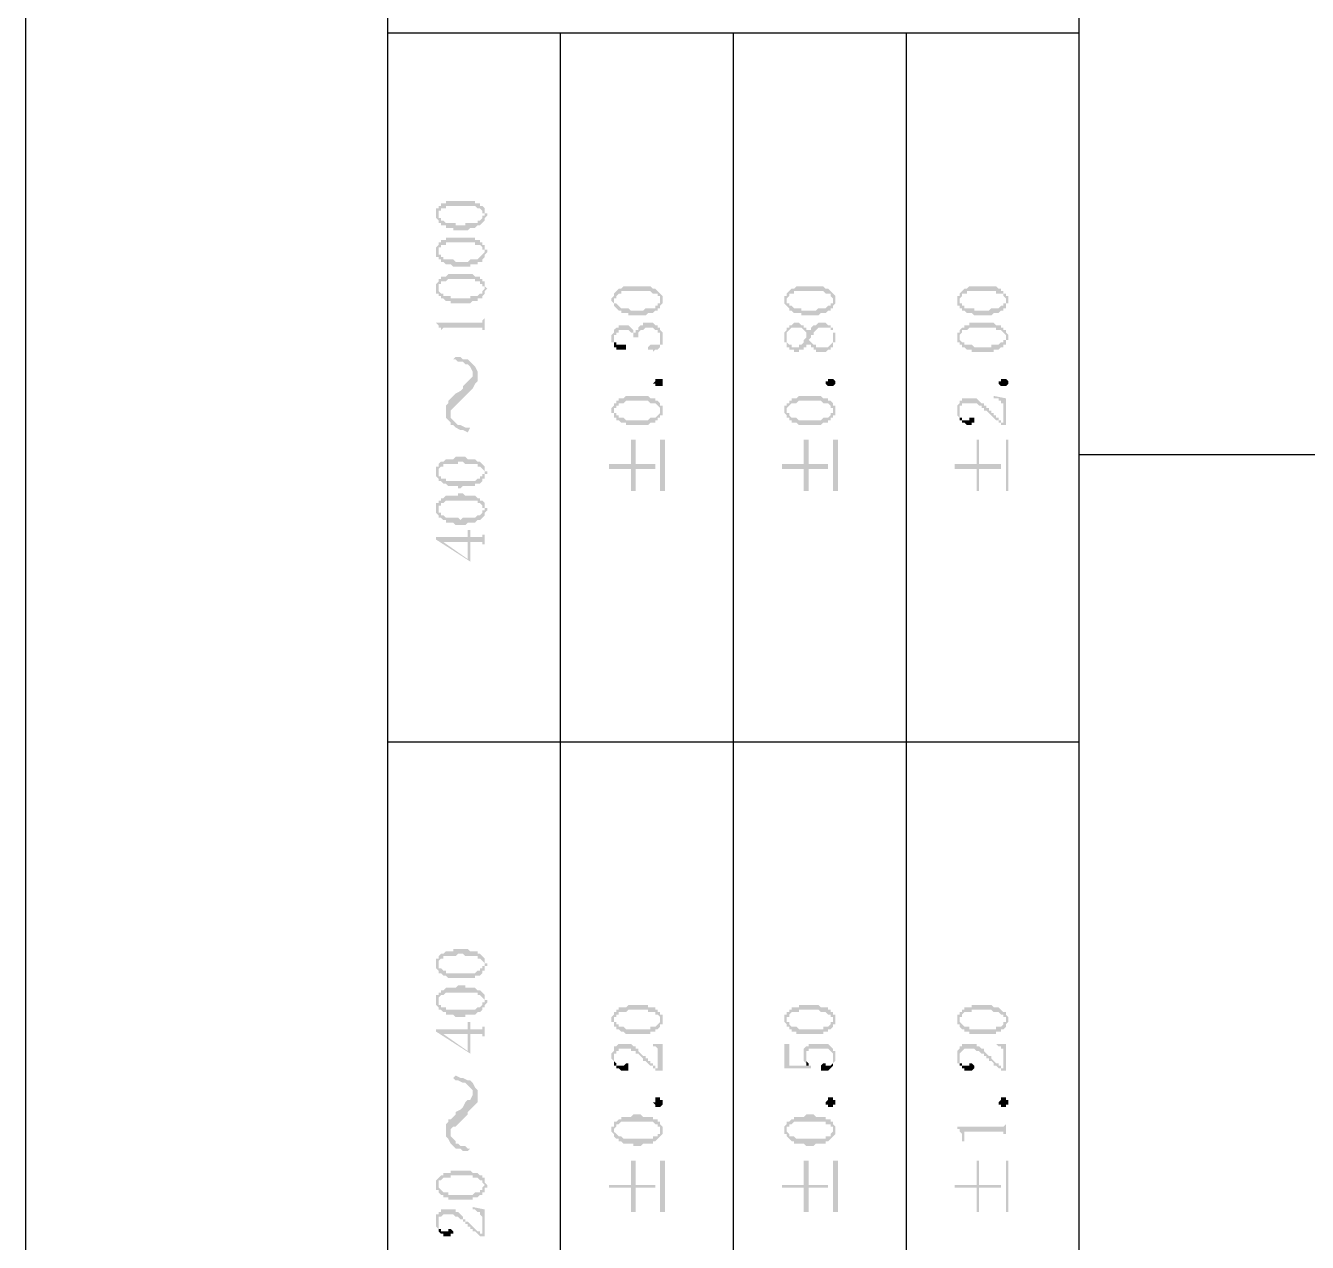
# Model space of a CAD drawing. Header units: inches. Extents: x 3613 to 8393, y -2205 to -794.
# Drawn here: x 4076.93 to 4100.69, y -2108.57 to -2086.03 of the extents above; entities that cross this region are included whole.
import ezdxf

# ---------------------------------------------------------------- set-up
doc = ezdxf.new("R2010")
doc.units = ezdxf.units.IN
doc.header["$MEASUREMENT"] = 0

msp = doc.modelspace()

# ---------------------------------------------------------------- hatches: boundary and pattern name
at = {"transparency": 33554559}
for points in [[(4084.536, -2089.55), (4084.536, -2089.595), (4084.536, -2089.595), (4084.581, -2089.64), (4084.581, -2089.505), (4084.581, -2089.46), (4084.626, -2089.46), (4084.626, -2089.415), (4084.716, -2089.415), (4084.716, -2089.369), (4085.258, -2089.369), (4085.303, -2089.415), (4085.348, -2089.415), (4085.393, -2089.46), (4085.393, -2089.505), (4085.438, -2089.505), (4085.438, -2089.55), (4085.438, -2089.415), (4085.393, -2089.369), (4085.348, -2089.369), (4085.348, -2089.324), (4085.258, -2089.324), (4085.258, -2089.279), (4084.716, -2089.279), (4084.716, -2089.324), (4084.626, -2089.324), (4084.626, -2089.369), (4084.581, -2089.369), (4084.581, -2089.415), (4084.536, -2089.415), (4084.536, -2089.46), (4084.536, -2089.505)], [(4084.581, -2089.64), (4084.581, -2089.685), (4084.626, -2089.685), (4084.626, -2089.73), (4084.716, -2089.73), (4084.716, -2089.776), (4084.852, -2089.776), (4084.852, -2089.821), (4085.123, -2089.821), (4085.168, -2089.776), (4085.258, -2089.776), (4085.303, -2089.73), (4085.348, -2089.73), (4085.393, -2089.685), (4085.393, -2089.685), (4085.438, -2089.64), (4085.438, -2089.595), (4085.438, -2089.595), (4085.484, -2089.55), (4085.484, -2089.505), (4085.438, -2089.505), (4085.438, -2089.46), (4085.438, -2089.415), (4085.438, -2089.55), (4085.393, -2089.55), (4085.393, -2089.595), (4085.393, -2089.595), (4085.348, -2089.64), (4085.303, -2089.64), (4085.303, -2089.685), (4085.077, -2089.685), (4085.077, -2089.73), (4084.897, -2089.73), (4084.897, -2089.685), (4084.716, -2089.685), (4084.671, -2089.64), (4084.626, -2089.64), (4084.626, -2089.595), (4084.581, -2089.595), (4084.581, -2089.55), (4084.581, -2089.55)], [(4084.536, -2090.227), (4084.536, -2090.317), (4084.581, -2090.317), (4084.581, -2090.227), (4084.581, -2090.182), (4084.581, -2090.137), (4084.626, -2090.137), (4084.626, -2090.092), (4084.716, -2090.092), (4084.716, -2090.046), (4085.258, -2090.046), (4085.258, -2090.092), (4085.348, -2090.092), (4085.393, -2090.137), (4085.393, -2090.182), (4085.438, -2090.182), (4085.438, -2090.227), (4085.438, -2090.092), (4085.393, -2090.092), (4085.393, -2090.046), (4085.348, -2090.046), (4085.348, -2090.001), (4085.258, -2090.001), (4085.258, -2089.956), (4084.716, -2089.956), (4084.716, -2090.001), (4084.626, -2090.001), (4084.626, -2090.046), (4084.581, -2090.046), (4084.581, -2090.092), (4084.581, -2090.092), (4084.536, -2090.137), (4084.536, -2090.182), (4084.536, -2090.182)], [(4084.581, -2090.317), (4084.581, -2090.362), (4084.626, -2090.362), (4084.626, -2090.407), (4084.671, -2090.407), (4084.716, -2090.453), (4084.807, -2090.453), (4084.852, -2090.498), (4085.168, -2090.498), (4085.168, -2090.453), (4085.303, -2090.453), (4085.303, -2090.407), (4085.393, -2090.407), (4085.393, -2090.362), (4085.393, -2090.362), (4085.438, -2090.317), (4085.438, -2090.272), (4085.438, -2090.272), (4085.484, -2090.227), (4085.484, -2090.182), (4085.438, -2090.182), (4085.438, -2090.137), (4085.438, -2090.092), (4085.438, -2090.227), (4085.438, -2090.227), (4085.393, -2090.272), (4085.393, -2090.272), (4085.348, -2090.317), (4085.348, -2090.317), (4085.303, -2090.362), (4085.168, -2090.362), (4085.123, -2090.407), (4084.897, -2090.407), (4084.852, -2090.362), (4084.671, -2090.362), (4084.671, -2090.317), (4084.626, -2090.317), (4084.626, -2090.272), (4084.581, -2090.272), (4084.581, -2090.227), (4084.581, -2090.227)], [(4084.536, -2090.904), (4084.536, -2090.949), (4084.536, -2090.994), (4084.581, -2090.994), (4084.581, -2091.039), (4084.581, -2090.904), (4084.581, -2090.859), (4084.581, -2090.814), (4084.626, -2090.814), (4084.626, -2090.769), (4084.716, -2090.769), (4084.761, -2090.723), (4085.258, -2090.723), (4085.258, -2090.769), (4085.348, -2090.769), (4085.348, -2090.814), (4085.393, -2090.814), (4085.393, -2090.859), (4085.438, -2090.859), (4085.438, -2090.904), (4085.438, -2090.769), (4085.393, -2090.769), (4085.393, -2090.723), (4085.348, -2090.723), (4085.348, -2090.678), (4085.258, -2090.678), (4085.213, -2090.633), (4084.761, -2090.633), (4084.716, -2090.678), (4084.626, -2090.678), (4084.626, -2090.723), (4084.581, -2090.723), (4084.581, -2090.769), (4084.581, -2090.769), (4084.536, -2090.814), (4084.536, -2090.859), (4084.536, -2090.859)], [(4084.581, -2091.039), (4084.626, -2091.039), (4084.626, -2091.084), (4084.671, -2091.084), (4084.716, -2091.13), (4084.807, -2091.13), (4084.807, -2091.175), (4085.168, -2091.175), (4085.213, -2091.13), (4085.303, -2091.13), (4085.303, -2091.084), (4085.393, -2091.084), (4085.393, -2091.039), (4085.393, -2091.039), (4085.438, -2090.994), (4085.438, -2090.949), (4085.438, -2090.949), (4085.484, -2090.904), (4085.484, -2090.904), (4085.438, -2090.859), (4085.438, -2090.814), (4085.438, -2090.769), (4085.438, -2090.904), (4085.438, -2090.904), (4085.393, -2090.949), (4085.393, -2090.994), (4085.348, -2090.994), (4085.303, -2091.039), (4085.168, -2091.039), (4085.168, -2091.084), (4084.807, -2091.084), (4084.807, -2091.039), (4084.671, -2091.039), (4084.671, -2090.994), (4084.626, -2090.994), (4084.581, -2090.949), (4084.581, -2090.904), (4084.581, -2090.904)], [(4087.785, -2091.13), (4087.785, -2091.13), (4087.83, -2091.175), (4087.83, -2091.22), (4087.83, -2091.13), (4087.83, -2091.084), (4087.876, -2091.084), (4087.876, -2091.039), (4087.876, -2091.039), (4087.921, -2090.994), (4087.966, -2090.994), (4087.966, -2090.949), (4088.507, -2090.949), (4088.553, -2090.994), (4088.643, -2090.994), (4088.643, -2091.039), (4088.688, -2091.039), (4088.688, -2091.084), (4088.688, -2091.13), (4088.688, -2090.994), (4088.688, -2090.994), (4088.643, -2090.949), (4088.643, -2090.949), (4088.598, -2090.904), (4088.553, -2090.904), (4088.507, -2090.859), (4088.011, -2090.859), (4087.966, -2090.904), (4087.921, -2090.904), (4087.876, -2090.949), (4087.876, -2090.949), (4087.83, -2090.994), (4087.83, -2091.039), (4087.83, -2091.039), (4087.785, -2091.084), (4087.785, -2091.084)], [(4087.83, -2091.22), (4087.876, -2091.265), (4087.876, -2091.265), (4087.921, -2091.31), (4087.966, -2091.31), (4087.966, -2091.355), (4088.101, -2091.355), (4088.101, -2091.4), (4088.417, -2091.4), (4088.462, -2091.355), (4088.553, -2091.355), (4088.598, -2091.31), (4088.643, -2091.31), (4088.643, -2091.265), (4088.688, -2091.265), (4088.688, -2091.22), (4088.688, -2091.22), (4088.733, -2091.175), (4088.733, -2091.13), (4088.733, -2091.084), (4088.733, -2091.039), (4088.733, -2091.039), (4088.688, -2090.994), (4088.688, -2091.13), (4088.688, -2091.175), (4088.643, -2091.175), (4088.643, -2091.22), (4088.598, -2091.22), (4088.598, -2091.265), (4088.417, -2091.265), (4088.372, -2091.31), (4088.146, -2091.31), (4088.101, -2091.265), (4087.966, -2091.265), (4087.921, -2091.22), (4087.921, -2091.22), (4087.876, -2091.175), (4087.83, -2091.175), (4087.83, -2091.13), (4087.83, -2091.13)], [(4090.99, -2091.13), (4090.99, -2091.175), (4091.035, -2091.22), (4091.035, -2091.13), (4091.035, -2091.084), (4091.035, -2091.084), (4091.08, -2091.039), (4091.08, -2090.994), (4091.17, -2090.994), (4091.17, -2090.949), (4091.712, -2090.949), (4091.757, -2090.994), (4091.847, -2090.994), (4091.847, -2091.039), (4091.847, -2091.039), (4091.892, -2091.084), (4091.892, -2091.13), (4091.892, -2090.994), (4091.892, -2090.994), (4091.847, -2090.949), (4091.847, -2090.949), (4091.802, -2090.904), (4091.757, -2090.904), (4091.712, -2090.859), (4091.215, -2090.859), (4091.17, -2090.904), (4091.125, -2090.904), (4091.08, -2090.949), (4091.08, -2090.949), (4091.035, -2090.994), (4091.035, -2091.039), (4090.99, -2091.039), (4090.99, -2091.084), (4090.99, -2091.084)], [(4091.035, -2091.22), (4091.08, -2091.265), (4091.08, -2091.31), (4091.125, -2091.31), (4091.17, -2091.355), (4091.306, -2091.355), (4091.306, -2091.4), (4091.622, -2091.4), (4091.667, -2091.355), (4091.757, -2091.355), (4091.802, -2091.31), (4091.847, -2091.31), (4091.847, -2091.265), (4091.892, -2091.265), (4091.892, -2091.22), (4091.892, -2091.22), (4091.937, -2091.175), (4091.937, -2091.13), (4091.937, -2091.084), (4091.937, -2091.039), (4091.937, -2091.039), (4091.892, -2090.994), (4091.892, -2091.13), (4091.892, -2091.175), (4091.847, -2091.175), (4091.847, -2091.22), (4091.802, -2091.22), (4091.757, -2091.265), (4091.622, -2091.265), (4091.576, -2091.31), (4091.306, -2091.31), (4091.306, -2091.265), (4091.17, -2091.265), (4091.125, -2091.22), (4091.08, -2091.22), (4091.08, -2091.175), (4091.035, -2091.175), (4091.035, -2091.13), (4091.035, -2091.13)], [(4094.194, -2091.13), (4094.194, -2091.22), (4094.239, -2091.22), (4094.239, -2091.13), (4094.239, -2091.084), (4094.239, -2091.084), (4094.284, -2091.039), (4094.284, -2090.994), (4094.375, -2090.994), (4094.375, -2090.949), (4094.916, -2090.949), (4094.916, -2090.994), (4095.052, -2090.994), (4095.052, -2091.039), (4095.052, -2091.039), (4095.097, -2091.084), (4095.097, -2091.13), (4095.097, -2090.994), (4095.052, -2090.994), (4095.052, -2090.949), (4095.006, -2090.949), (4095.006, -2090.904), (4094.961, -2090.904), (4094.916, -2090.859), (4094.42, -2090.859), (4094.375, -2090.904), (4094.329, -2090.904), (4094.284, -2090.949), (4094.284, -2090.949), (4094.239, -2090.994), (4094.239, -2091.039), (4094.194, -2091.039), (4094.194, -2091.084), (4094.194, -2091.084)], [(4094.239, -2091.22), (4094.239, -2091.265), (4094.284, -2091.265), (4094.284, -2091.31), (4094.329, -2091.31), (4094.375, -2091.355), (4094.465, -2091.355), (4094.51, -2091.4), (4094.826, -2091.4), (4094.871, -2091.355), (4094.961, -2091.355), (4095.006, -2091.31), (4095.052, -2091.31), (4095.052, -2091.265), (4095.097, -2091.265), (4095.097, -2091.22), (4095.097, -2091.175), (4095.142, -2091.175), (4095.142, -2091.13), (4095.142, -2091.084), (4095.142, -2091.039), (4095.097, -2091.039), (4095.097, -2090.994), (4095.097, -2091.13), (4095.097, -2091.175), (4095.052, -2091.175), (4095.052, -2091.22), (4095.006, -2091.22), (4094.961, -2091.265), (4094.826, -2091.265), (4094.781, -2091.31), (4094.51, -2091.31), (4094.51, -2091.265), (4094.329, -2091.265), (4094.329, -2091.22), (4094.284, -2091.22), (4094.284, -2091.175), (4094.239, -2091.175), (4094.239, -2091.13), (4094.239, -2091.13)], [(4084.536, -2091.536), (4084.536, -2091.536), (4084.581, -2091.581), (4084.581, -2091.626), (4084.626, -2091.626), (4084.626, -2091.671), (4084.626, -2091.761), (4084.626, -2091.671), (4084.671, -2091.626), (4085.393, -2091.626), (4085.393, -2091.671), (4085.438, -2091.671), (4085.438, -2091.761), (4085.438, -2091.355), (4085.438, -2091.446), (4085.438, -2091.446), (4085.393, -2091.491), (4085.393, -2091.536), (4085.348, -2091.536)], [(4087.785, -2091.807), (4087.785, -2091.897), (4087.83, -2091.897), (4087.83, -2091.942), (4087.83, -2091.807), (4087.83, -2091.761), (4087.876, -2091.761), (4087.876, -2091.716), (4087.921, -2091.716), (4087.921, -2091.671), (4088.101, -2091.671), (4088.146, -2091.716), (4088.191, -2091.716), (4088.191, -2091.761), (4088.191, -2091.807), (4088.237, -2091.807), (4088.237, -2091.897), (4088.237, -2091.807), (4088.282, -2091.807), (4088.282, -2091.761), (4088.282, -2091.716), (4088.282, -2091.716), (4088.327, -2091.671), (4088.372, -2091.671), (4088.417, -2091.626), (4088.553, -2091.626), (4088.598, -2091.671), (4088.643, -2091.671), (4088.643, -2091.716), (4088.688, -2091.716), (4088.688, -2091.761), (4088.688, -2091.852), (4088.688, -2091.671), (4088.688, -2091.626), (4088.643, -2091.626), (4088.643, -2091.581), (4088.598, -2091.581), (4088.553, -2091.536), (4088.372, -2091.536), (4088.372, -2091.581), (4088.327, -2091.581), (4088.282, -2091.626), (4088.282, -2091.671), (4088.237, -2091.671), (4088.237, -2091.761), (4088.237, -2091.716), (4088.191, -2091.716), (4088.191, -2091.671), (4088.191, -2091.671), (4088.146, -2091.626), (4088.146, -2091.626), (4088.101, -2091.581), (4087.921, -2091.581), (4087.921, -2091.626), (4087.876, -2091.626), (4087.83, -2091.671), (4087.83, -2091.716), (4087.83, -2091.716), (4087.785, -2091.761), (4087.785, -2091.761)], [(4088.462, -2091.987), (4088.462, -2092.032), (4088.553, -2092.032), (4088.553, -2092.077), (4088.553, -2092.077), (4088.598, -2092.032), (4088.643, -2092.032), (4088.688, -2091.987), (4088.688, -2091.942), (4088.733, -2091.942), (4088.733, -2091.897), (4088.733, -2091.807), (4088.733, -2091.761), (4088.733, -2091.716), (4088.733, -2091.716), (4088.688, -2091.671), (4088.688, -2091.852), (4088.688, -2091.942), (4088.507, -2091.942)], [(4090.99, -2091.807), (4090.99, -2091.897), (4091.035, -2091.897), (4091.035, -2091.942), (4091.035, -2091.987), (4091.08, -2091.987), (4091.08, -2092.032), (4091.17, -2092.032), (4091.17, -2092.077), (4091.26, -2092.077), (4091.26, -2092.032), (4091.351, -2092.032), (4091.351, -2091.987), (4091.396, -2091.987), (4091.396, -2091.942), (4091.441, -2091.942), (4091.441, -2091.897), (4091.441, -2091.942), (4091.441, -2091.852), (4091.441, -2091.852), (4091.486, -2091.807), (4091.486, -2091.761), (4091.531, -2091.761), (4091.531, -2091.716), (4091.531, -2091.716), (4091.576, -2091.671), (4091.576, -2091.671), (4091.622, -2091.626), (4091.847, -2091.626), (4091.847, -2091.671), (4091.892, -2091.671), (4091.892, -2091.761), (4091.892, -2091.942), (4091.892, -2091.897), (4091.937, -2091.897), (4091.937, -2091.852), (4091.937, -2091.761), (4091.937, -2091.716), (4091.892, -2091.716), (4091.892, -2091.671), (4091.892, -2091.626), (4091.847, -2091.626), (4091.847, -2091.581), (4091.802, -2091.581), (4091.757, -2091.536), (4091.622, -2091.536), (4091.576, -2091.581), (4091.531, -2091.581), (4091.486, -2091.626), (4091.486, -2091.671), (4091.441, -2091.671), (4091.441, -2091.716), (4091.441, -2091.671), (4091.396, -2091.761), (4091.396, -2091.807), (4091.396, -2091.807), (4091.351, -2091.852), (4091.351, -2091.897), (4091.351, -2091.897), (4091.306, -2091.942), (4091.26, -2091.942), (4091.26, -2091.987), (4091.125, -2091.987), (4091.125, -2091.942), (4091.08, -2091.942), (4091.035, -2091.897), (4091.035, -2091.852), (4091.035, -2091.671), (4091.035, -2091.671), (4090.99, -2091.716), (4090.99, -2091.761), (4090.99, -2091.761)], [(4091.035, -2091.671), (4091.035, -2091.807), (4091.035, -2091.761), (4091.035, -2091.716), (4091.035, -2091.716), (4091.08, -2091.671), (4091.08, -2091.671), (4091.125, -2091.626), (4091.306, -2091.626), (4091.351, -2091.671), (4091.351, -2091.671), (4091.396, -2091.716), (4091.396, -2091.761), (4091.441, -2091.671), (4091.396, -2091.671), (4091.396, -2091.626), (4091.351, -2091.626), (4091.351, -2091.581), (4091.306, -2091.581), (4091.26, -2091.536), (4091.17, -2091.536), (4091.125, -2091.581), (4091.08, -2091.581), (4091.08, -2091.626), (4091.035, -2091.626)], [(4094.194, -2091.807), (4094.194, -2091.852), (4094.194, -2091.897), (4094.239, -2091.897), (4094.239, -2091.942), (4094.239, -2091.807), (4094.239, -2091.761), (4094.239, -2091.761), (4094.284, -2091.716), (4094.284, -2091.671), (4094.375, -2091.671), (4094.42, -2091.626), (4094.916, -2091.626), (4094.916, -2091.671), (4095.006, -2091.671), (4095.052, -2091.716), (4095.052, -2091.716), (4095.097, -2091.761), (4095.097, -2091.807), (4095.097, -2091.671), (4095.052, -2091.671), (4095.052, -2091.626), (4095.006, -2091.626), (4095.006, -2091.581), (4094.916, -2091.581), (4094.871, -2091.536), (4094.42, -2091.536), (4094.42, -2091.581), (4094.329, -2091.581), (4094.329, -2091.626), (4094.284, -2091.626), (4094.239, -2091.671), (4094.239, -2091.716), (4094.194, -2091.716), (4094.194, -2091.761), (4094.194, -2091.761)], [(4094.239, -2091.942), (4094.284, -2091.942), (4094.284, -2091.987), (4094.329, -2091.987), (4094.375, -2092.032), (4094.465, -2092.032), (4094.465, -2092.077), (4094.871, -2092.077), (4094.871, -2092.032), (4094.961, -2092.032), (4095.006, -2091.987), (4095.052, -2091.987), (4095.052, -2091.942), (4095.097, -2091.942), (4095.097, -2091.897), (4095.097, -2091.852), (4095.142, -2091.852), (4095.142, -2091.807), (4095.142, -2091.761), (4095.142, -2091.761), (4095.097, -2091.716), (4095.097, -2091.671), (4095.097, -2091.807), (4095.097, -2091.852), (4095.052, -2091.852), (4095.052, -2091.897), (4095.006, -2091.897), (4094.961, -2091.942), (4094.826, -2091.942), (4094.826, -2091.987), (4094.51, -2091.987), (4094.465, -2091.942), (4094.329, -2091.942), (4094.329, -2091.897), (4094.284, -2091.897), (4094.239, -2091.852), (4094.239, -2091.807), (4094.239, -2091.807)], [(4087.83, -2091.942), (4087.83, -2091.987), (4087.876, -2091.987), (4087.876, -2092.032), (4088.056, -2092.032), (4088.056, -2091.987), (4088.056, -2091.942), (4087.876, -2091.942), (4087.876, -2091.897), (4087.83, -2091.897), (4087.83, -2091.852), (4087.83, -2091.852)], [(4091.441, -2091.942), (4091.486, -2091.942), (4091.486, -2091.987), (4091.531, -2091.987), (4091.531, -2092.032), (4091.576, -2092.032), (4091.576, -2092.077), (4091.757, -2092.077), (4091.802, -2092.032), (4091.847, -2092.032), (4091.847, -2091.987), (4091.892, -2091.987), (4091.892, -2091.942), (4091.892, -2091.807), (4091.892, -2091.897), (4091.892, -2091.897), (4091.847, -2091.942), (4091.847, -2091.942), (4091.802, -2091.987), (4091.576, -2091.987), (4091.576, -2091.942), (4091.531, -2091.942), (4091.486, -2091.897), (4091.486, -2091.897), (4091.441, -2091.852)], [(4084.852, -2092.213), (4084.897, -2092.213), (4084.942, -2092.258), (4085.032, -2092.258), (4085.077, -2092.303), (4085.123, -2092.303), (4085.168, -2092.348), (4085.213, -2092.438), (4085.213, -2092.754), (4085.213, -2092.754), (4085.258, -2092.664), (4085.303, -2092.619), (4085.303, -2092.438), (4085.258, -2092.348), (4085.213, -2092.303), (4085.213, -2092.303), (4085.168, -2092.258), (4085.123, -2092.213), (4085.032, -2092.213), (4084.987, -2092.168), (4084.897, -2092.168)], [(4084.716, -2093.206), (4084.716, -2093.296), (4084.761, -2093.341), (4084.807, -2093.386), (4084.807, -2093.206), (4084.807, -2093.161), (4084.852, -2093.115), (4084.897, -2093.07), (4084.942, -2093.025), (4084.987, -2092.98), (4085.032, -2092.935), (4085.077, -2092.89), (4085.123, -2092.845), (4085.123, -2092.845), (4085.168, -2092.799), (4085.213, -2092.754), (4085.213, -2092.484), (4085.213, -2092.529), (4085.168, -2092.574), (4085.123, -2092.619), (4085.077, -2092.664), (4085.032, -2092.709), (4085.032, -2092.754), (4084.987, -2092.799), (4084.897, -2092.845), (4084.897, -2092.845), (4084.852, -2092.89), (4084.807, -2092.935), (4084.761, -2092.98), (4084.761, -2093.025), (4084.716, -2093.07), (4084.716, -2093.115)], [(4088.733, -2092.664), (4088.733, -2092.709), (4088.598, -2092.709), (4088.598, -2092.664), (4088.553, -2092.664), (4088.598, -2092.619), (4088.598, -2092.574), (4088.733, -2092.574), (4088.733, -2092.619), (4088.733, -2092.664)], [(4091.937, -2092.664), (4091.937, -2092.664), (4091.892, -2092.709), (4091.802, -2092.709), (4091.757, -2092.664), (4091.757, -2092.619), (4091.802, -2092.619), (4091.802, -2092.574), (4091.892, -2092.574), (4091.937, -2092.619), (4091.937, -2092.664)], [(4095.142, -2092.664), (4095.142, -2092.664), (4095.097, -2092.709), (4095.006, -2092.709), (4094.961, -2092.664), (4094.961, -2092.619), (4095.006, -2092.619), (4095.006, -2092.574), (4095.097, -2092.574), (4095.142, -2092.619), (4095.142, -2092.664)], [(4087.785, -2093.161), (4087.785, -2093.206), (4087.83, -2093.206), (4087.83, -2093.251), (4087.83, -2093.296), (4087.83, -2093.161), (4087.83, -2093.115), (4087.876, -2093.115), (4087.876, -2093.07), (4087.921, -2093.07), (4087.921, -2093.025), (4088.011, -2093.025), (4088.056, -2092.98), (4088.462, -2092.98), (4088.507, -2093.025), (4088.598, -2093.025), (4088.643, -2093.07), (4088.643, -2093.07), (4088.688, -2093.115), (4088.688, -2093.161), (4088.688, -2093.025), (4088.688, -2093.025), (4088.643, -2092.98), (4088.598, -2092.98), (4088.598, -2092.935), (4088.507, -2092.935), (4088.462, -2092.89), (4088.056, -2092.89), (4088.011, -2092.935), (4087.921, -2092.935), (4087.921, -2092.98), (4087.876, -2092.98), (4087.876, -2093.025), (4087.83, -2093.025), (4087.83, -2093.07), (4087.83, -2093.07), (4087.785, -2093.115), (4087.785, -2093.115)], [(4090.99, -2093.161), (4090.99, -2093.206), (4090.99, -2093.206), (4091.035, -2093.251), (4091.035, -2093.296), (4091.035, -2093.161), (4091.035, -2093.115), (4091.035, -2093.115), (4091.08, -2093.07), (4091.08, -2093.07), (4091.125, -2093.025), (4091.215, -2093.025), (4091.26, -2092.98), (4091.667, -2092.98), (4091.712, -2093.025), (4091.802, -2093.025), (4091.847, -2093.07), (4091.847, -2093.115), (4091.892, -2093.115), (4091.892, -2093.161), (4091.892, -2093.025), (4091.892, -2093.025), (4091.847, -2092.98), (4091.802, -2092.98), (4091.802, -2092.935), (4091.712, -2092.935), (4091.667, -2092.89), (4091.26, -2092.89), (4091.215, -2092.935), (4091.125, -2092.935), (4091.125, -2092.98), (4091.08, -2092.98), (4091.08, -2093.025), (4091.035, -2093.025), (4091.035, -2093.07), (4090.99, -2093.07), (4090.99, -2093.115), (4090.99, -2093.115)], [(4094.871, -2092.89), (4094.871, -2092.935), (4094.961, -2092.935), (4094.961, -2092.98), (4095.006, -2092.98), (4095.006, -2093.025), (4095.052, -2093.025), (4095.052, -2093.431), (4095.097, -2093.431), (4095.097, -2092.935)], [(4087.83, -2093.296), (4087.876, -2093.296), (4087.876, -2093.341), (4087.921, -2093.341), (4087.966, -2093.386), (4088.056, -2093.386), (4088.056, -2093.431), (4088.462, -2093.431), (4088.507, -2093.386), (4088.598, -2093.386), (4088.598, -2093.341), (4088.643, -2093.341), (4088.643, -2093.296), (4088.688, -2093.296), (4088.688, -2093.251), (4088.733, -2093.251), (4088.733, -2093.206), (4088.733, -2093.161), (4088.733, -2093.115), (4088.733, -2093.07), (4088.688, -2093.07), (4088.688, -2093.025), (4088.688, -2093.161), (4088.688, -2093.206), (4088.688, -2093.206), (4088.643, -2093.251), (4088.643, -2093.251), (4088.598, -2093.296), (4088.507, -2093.296), (4088.462, -2093.341), (4088.056, -2093.341), (4088.011, -2093.296), (4087.921, -2093.296), (4087.921, -2093.251), (4087.876, -2093.251), (4087.876, -2093.206), (4087.83, -2093.206), (4087.83, -2093.161), (4087.83, -2093.161)], [(4091.035, -2093.296), (4091.08, -2093.296), (4091.08, -2093.341), (4091.125, -2093.341), (4091.125, -2093.386), (4091.215, -2093.386), (4091.26, -2093.431), (4091.667, -2093.431), (4091.712, -2093.386), (4091.802, -2093.386), (4091.802, -2093.341), (4091.847, -2093.341), (4091.847, -2093.296), (4091.892, -2093.296), (4091.892, -2093.251), (4091.937, -2093.251), (4091.937, -2093.206), (4091.937, -2093.161), (4091.937, -2093.115), (4091.937, -2093.07), (4091.892, -2093.07), (4091.892, -2093.025), (4091.892, -2093.161), (4091.892, -2093.206), (4091.847, -2093.206), (4091.847, -2093.251), (4091.847, -2093.251), (4091.802, -2093.296), (4091.712, -2093.296), (4091.667, -2093.341), (4091.26, -2093.341), (4091.215, -2093.296), (4091.125, -2093.296), (4091.08, -2093.251), (4091.08, -2093.206), (4091.035, -2093.206), (4091.035, -2093.161), (4091.035, -2093.161)], [(4094.194, -2093.161), (4094.194, -2093.206), (4094.194, -2093.251), (4094.194, -2093.251), (4094.239, -2093.296), (4094.239, -2093.161), (4094.239, -2093.07), (4094.284, -2093.07), (4094.284, -2093.025), (4094.555, -2093.025), (4094.6, -2093.07), (4094.645, -2093.07), (4094.645, -2093.115), (4094.691, -2093.115), (4094.691, -2093.161), (4094.736, -2093.161), (4094.781, -2093.206), (4094.781, -2093.206), (4094.826, -2093.251), (4094.826, -2093.251), (4094.871, -2093.296), (4094.871, -2093.296), (4094.916, -2093.341), (4094.961, -2093.341), (4094.961, -2093.386), (4095.006, -2093.386), (4095.006, -2093.431), (4095.052, -2093.431), (4095.052, -2093.386), (4095.006, -2093.386), (4095.006, -2093.341), (4094.961, -2093.341), (4094.961, -2093.296), (4094.916, -2093.296), (4094.916, -2093.251), (4094.871, -2093.251), (4094.871, -2093.206), (4094.826, -2093.206), (4094.826, -2093.161), (4094.781, -2093.161), (4094.781, -2093.115), (4094.736, -2093.115), (4094.736, -2093.07), (4094.691, -2093.07), (4094.691, -2093.025), (4094.645, -2093.025), (4094.6, -2092.98), (4094.6, -2092.98), (4094.555, -2092.935), (4094.284, -2092.935), (4094.284, -2092.98), (4094.239, -2092.98), (4094.239, -2093.025), (4094.239, -2093.025), (4094.194, -2093.07), (4094.194, -2093.115), (4094.194, -2093.115)], [(4084.807, -2093.386), (4084.807, -2093.431), (4084.852, -2093.431), (4084.897, -2093.476), (4084.987, -2093.522), (4085.032, -2093.522), (4085.123, -2093.567), (4085.168, -2093.476), (4085.077, -2093.476), (4084.987, -2093.431), (4084.942, -2093.431), (4084.897, -2093.386), (4084.897, -2093.386), (4084.852, -2093.341), (4084.807, -2093.296), (4084.807, -2093.206)], [(4094.239, -2093.296), (4094.239, -2093.341), (4094.284, -2093.341), (4094.284, -2093.386), (4094.329, -2093.386), (4094.375, -2093.431), (4094.465, -2093.431), (4094.465, -2093.386), (4094.51, -2093.386), (4094.51, -2093.341), (4094.51, -2093.296), (4094.42, -2093.296), (4094.42, -2093.341), (4094.284, -2093.341), (4094.284, -2093.296), (4094.239, -2093.296), (4094.239, -2093.251), (4094.239, -2093.161)], [(4087.74, -2094.153), (4087.74, -2094.244), (4088.146, -2094.244), (4088.146, -2094.65), (4088.237, -2094.65), (4088.237, -2094.244), (4088.598, -2094.244), (4088.598, -2094.153), (4088.237, -2094.153), (4088.237, -2093.702), (4088.146, -2093.702), (4088.146, -2094.153)], [(4088.778, -2094.65), (4088.778, -2093.702), (4088.688, -2093.702), (4088.688, -2094.65)], [(4090.945, -2094.153), (4090.945, -2094.244), (4091.351, -2094.244), (4091.351, -2094.65), (4091.441, -2094.65), (4091.441, -2094.244), (4091.802, -2094.244), (4091.802, -2094.153), (4091.441, -2094.153), (4091.441, -2093.702), (4091.351, -2093.702), (4091.351, -2094.153)], [(4091.983, -2094.65), (4091.983, -2093.702), (4091.892, -2093.702), (4091.892, -2094.65)], [(4094.149, -2094.153), (4094.149, -2094.244), (4094.555, -2094.244), (4094.555, -2094.65), (4094.6, -2094.65), (4094.6, -2094.244), (4095.006, -2094.244), (4095.006, -2094.153), (4094.6, -2094.153), (4094.6, -2093.702), (4094.555, -2093.702), (4094.555, -2094.153)], [(4095.142, -2094.65), (4095.142, -2093.702), (4095.097, -2093.702), (4095.097, -2094.65)], [(4084.536, -2094.289), (4084.536, -2094.334), (4084.536, -2094.379), (4084.536, -2094.379), (4084.581, -2094.424), (4084.581, -2094.289), (4084.581, -2094.244), (4084.581, -2094.244), (4084.626, -2094.199), (4084.671, -2094.199), (4084.671, -2094.153), (4084.942, -2094.153), (4084.942, -2094.108), (4085.032, -2094.108), (4085.077, -2094.153), (4085.303, -2094.153), (4085.303, -2094.199), (4085.348, -2094.199), (4085.393, -2094.244), (4085.393, -2094.244), (4085.438, -2094.289), (4085.438, -2094.199), (4085.393, -2094.153), (4085.393, -2094.153), (4085.348, -2094.108), (4085.303, -2094.108), (4085.258, -2094.063), (4085.123, -2094.063), (4085.077, -2094.018), (4084.897, -2094.018), (4084.852, -2094.063), (4084.716, -2094.063), (4084.671, -2094.108), (4084.626, -2094.108), (4084.581, -2094.153), (4084.581, -2094.199), (4084.536, -2094.199), (4084.536, -2094.244)], [(4084.581, -2094.424), (4084.581, -2094.469), (4084.626, -2094.469), (4084.671, -2094.514), (4084.716, -2094.514), (4084.761, -2094.56), (4084.942, -2094.56), (4084.942, -2094.605), (4084.987, -2094.605), (4085.032, -2094.56), (4085.258, -2094.56), (4085.258, -2094.514), (4085.348, -2094.514), (4085.393, -2094.469), (4085.393, -2094.424), (4085.438, -2094.424), (4085.438, -2094.379), (4085.438, -2094.334), (4085.484, -2094.334), (4085.484, -2094.289), (4085.438, -2094.289), (4085.438, -2094.244), (4085.438, -2094.199), (4085.438, -2094.334), (4085.393, -2094.334), (4085.393, -2094.379), (4085.348, -2094.379), (4085.348, -2094.424), (4085.303, -2094.424), (4085.258, -2094.469), (4084.716, -2094.469), (4084.716, -2094.424), (4084.626, -2094.424), (4084.626, -2094.379), (4084.581, -2094.379), (4084.581, -2094.334), (4084.581, -2094.289)], [(4084.536, -2094.966), (4084.536, -2095.011), (4084.536, -2095.056), (4084.536, -2095.056), (4084.581, -2095.101), (4084.581, -2094.966), (4084.581, -2094.921), (4084.626, -2094.921), (4084.626, -2094.876), (4084.671, -2094.876), (4084.716, -2094.83), (4085.303, -2094.83), (4085.303, -2094.876), (4085.348, -2094.876), (4085.393, -2094.921), (4085.393, -2094.966), (4085.438, -2094.966), (4085.438, -2094.876), (4085.393, -2094.83), (4085.348, -2094.83), (4085.348, -2094.785), (4085.303, -2094.785), (4085.258, -2094.74), (4085.077, -2094.74), (4085.032, -2094.695), (4084.942, -2094.695), (4084.942, -2094.74), (4084.716, -2094.74), (4084.671, -2094.785), (4084.626, -2094.785), (4084.626, -2094.83), (4084.581, -2094.83), (4084.581, -2094.876), (4084.536, -2094.876), (4084.536, -2094.921)], [(4084.581, -2095.101), (4084.581, -2095.146), (4084.626, -2095.146), (4084.671, -2095.191), (4084.716, -2095.191), (4084.716, -2095.237), (4084.852, -2095.237), (4084.897, -2095.282), (4085.077, -2095.282), (4085.123, -2095.237), (4085.258, -2095.237), (4085.303, -2095.191), (4085.348, -2095.191), (4085.393, -2095.146), (4085.393, -2095.146), (4085.438, -2095.101), (4085.438, -2095.056), (4085.438, -2095.056), (4085.484, -2095.011), (4085.484, -2094.966), (4085.438, -2094.966), (4085.438, -2094.921), (4085.438, -2094.876), (4085.438, -2095.011), (4085.393, -2095.011), (4085.393, -2095.056), (4085.393, -2095.056), (4085.348, -2095.101), (4085.303, -2095.101), (4085.258, -2095.146), (4085.032, -2095.146), (4084.987, -2095.191), (4084.987, -2095.191), (4084.942, -2095.146), (4084.716, -2095.146), (4084.671, -2095.101), (4084.626, -2095.101), (4084.626, -2095.056), (4084.581, -2095.056), (4084.581, -2095.011), (4084.581, -2094.966)], [(4084.536, -2095.507), (4084.536, -2095.553), (4085.168, -2095.959), (4085.168, -2095.598), (4085.393, -2095.598), (4085.393, -2095.643), (4085.438, -2095.643), (4085.438, -2095.733), (4085.438, -2095.372), (4085.438, -2095.462), (4085.393, -2095.462), (4085.393, -2095.507), (4085.168, -2095.507), (4085.168, -2095.372), (4085.123, -2095.372), (4085.123, -2095.914), (4084.671, -2095.598), (4084.671, -2095.598)], [(4084.536, -2095.507), (4084.671, -2095.598), (4085.123, -2095.598), (4085.123, -2095.914), (4085.123, -2095.507)], [(4084.536, -2103.406), (4084.536, -2103.451), (4084.536, -2103.496), (4084.536, -2103.496), (4084.581, -2103.541), (4084.581, -2103.406), (4084.581, -2103.36), (4084.581, -2103.36), (4084.626, -2103.315), (4084.671, -2103.315), (4084.671, -2103.27), (4084.897, -2103.27), (4084.942, -2103.225), (4085.032, -2103.225), (4085.077, -2103.27), (4085.303, -2103.27), (4085.303, -2103.315), (4085.348, -2103.315), (4085.393, -2103.36), (4085.393, -2103.36), (4085.438, -2103.406), (4085.438, -2103.315), (4085.393, -2103.27), (4085.393, -2103.27), (4085.348, -2103.225), (4085.303, -2103.225), (4085.303, -2103.18), (4085.168, -2103.18), (4085.123, -2103.135), (4084.852, -2103.135), (4084.852, -2103.18), (4084.716, -2103.18), (4084.671, -2103.225), (4084.626, -2103.225), (4084.581, -2103.27), (4084.581, -2103.315), (4084.536, -2103.315), (4084.536, -2103.36)], [(4084.581, -2103.541), (4084.581, -2103.586), (4084.626, -2103.586), (4084.671, -2103.631), (4084.716, -2103.631), (4084.761, -2103.676), (4085.258, -2103.676), (4085.258, -2103.631), (4085.348, -2103.631), (4085.393, -2103.586), (4085.393, -2103.541), (4085.438, -2103.541), (4085.438, -2103.496), (4085.438, -2103.451), (4085.484, -2103.451), (4085.484, -2103.406), (4085.438, -2103.406), (4085.438, -2103.36), (4085.438, -2103.315), (4085.438, -2103.451), (4085.393, -2103.451), (4085.393, -2103.496), (4085.348, -2103.496), (4085.348, -2103.541), (4085.303, -2103.541), (4085.258, -2103.586), (4084.716, -2103.586), (4084.716, -2103.541), (4084.671, -2103.541), (4084.626, -2103.496), (4084.581, -2103.496), (4084.581, -2103.451), (4084.581, -2103.406)], [(4084.536, -2104.083), (4084.536, -2104.128), (4084.536, -2104.173), (4084.536, -2104.173), (4084.581, -2104.218), (4084.581, -2104.083), (4084.581, -2104.037), (4084.581, -2104.037), (4084.626, -2103.992), (4084.671, -2103.992), (4084.716, -2103.947), (4085.303, -2103.947), (4085.303, -2103.992), (4085.348, -2103.992), (4085.393, -2104.037), (4085.393, -2104.037), (4085.438, -2104.083), (4085.438, -2103.992), (4085.393, -2103.947), (4085.393, -2103.947), (4085.348, -2103.902), (4085.303, -2103.902), (4085.258, -2103.857), (4085.077, -2103.857), (4085.077, -2103.812), (4084.942, -2103.812), (4084.897, -2103.857), (4084.716, -2103.857), (4084.671, -2103.902), (4084.626, -2103.902), (4084.626, -2103.947), (4084.581, -2103.947), (4084.581, -2103.992), (4084.536, -2103.992), (4084.536, -2104.037)], [(4084.581, -2104.218), (4084.581, -2104.263), (4084.626, -2104.263), (4084.671, -2104.308), (4084.716, -2104.308), (4084.716, -2104.353), (4084.852, -2104.353), (4084.897, -2104.398), (4085.077, -2104.398), (4085.077, -2104.353), (4085.258, -2104.353), (4085.303, -2104.308), (4085.348, -2104.308), (4085.393, -2104.263), (4085.393, -2104.218), (4085.438, -2104.218), (4085.438, -2104.173), (4085.438, -2104.173), (4085.484, -2104.128), (4085.484, -2104.083), (4085.438, -2104.083), (4085.438, -2104.037), (4085.438, -2103.992), (4085.438, -2104.128), (4085.393, -2104.128), (4085.393, -2104.173), (4085.393, -2104.173), (4085.348, -2104.218), (4085.303, -2104.218), (4085.258, -2104.263), (4084.716, -2104.263), (4084.716, -2104.218), (4084.626, -2104.218), (4084.626, -2104.173), (4084.581, -2104.173), (4084.581, -2104.128), (4084.581, -2104.083)], [(4087.785, -2104.444), (4087.785, -2104.489), (4087.83, -2104.489), (4087.83, -2104.534), (4087.83, -2104.579), (4087.83, -2104.444), (4087.83, -2104.398), (4087.876, -2104.398), (4087.876, -2104.353), (4087.921, -2104.353), (4087.921, -2104.308), (4088.056, -2104.308), (4088.101, -2104.263), (4088.462, -2104.263), (4088.462, -2104.308), (4088.598, -2104.308), (4088.598, -2104.353), (4088.643, -2104.353), (4088.688, -2104.398), (4088.688, -2104.444), (4088.688, -2104.308), (4088.643, -2104.308), (4088.643, -2104.263), (4088.598, -2104.263), (4088.598, -2104.218), (4088.462, -2104.218), (4088.462, -2104.173), (4088.101, -2104.173), (4088.056, -2104.218), (4087.921, -2104.218), (4087.921, -2104.263), (4087.876, -2104.263), (4087.876, -2104.308), (4087.83, -2104.308), (4087.83, -2104.353), (4087.83, -2104.353), (4087.785, -2104.398)], [(4087.83, -2104.579), (4087.876, -2104.579), (4087.876, -2104.624), (4087.921, -2104.624), (4087.966, -2104.669), (4088.011, -2104.669), (4088.056, -2104.714), (4088.507, -2104.714), (4088.507, -2104.669), (4088.598, -2104.669), (4088.598, -2104.624), (4088.643, -2104.624), (4088.688, -2104.579), (4088.688, -2104.534), (4088.733, -2104.534), (4088.733, -2104.489), (4088.733, -2104.444), (4088.733, -2104.398), (4088.733, -2104.353), (4088.688, -2104.353), (4088.688, -2104.308), (4088.688, -2104.489), (4088.688, -2104.489), (4088.643, -2104.534), (4088.643, -2104.534), (4088.598, -2104.579), (4088.507, -2104.579), (4088.507, -2104.624), (4088.056, -2104.624), (4088.011, -2104.579), (4087.921, -2104.579), (4087.921, -2104.534), (4087.876, -2104.534), (4087.876, -2104.489), (4087.83, -2104.489), (4087.83, -2104.444)], [(4090.99, -2104.444), (4090.99, -2104.489), (4090.99, -2104.489), (4091.035, -2104.534), (4091.035, -2104.579), (4091.035, -2104.444), (4091.035, -2104.398), (4091.08, -2104.398), (4091.08, -2104.353), (4091.08, -2104.353), (4091.125, -2104.308), (4091.26, -2104.308), (4091.26, -2104.263), (4091.622, -2104.263), (4091.667, -2104.308), (4091.757, -2104.308), (4091.802, -2104.353), (4091.847, -2104.353), (4091.847, -2104.398), (4091.892, -2104.398), (4091.892, -2104.444), (4091.892, -2104.308), (4091.847, -2104.308), (4091.847, -2104.263), (4091.802, -2104.263), (4091.802, -2104.218), (4091.667, -2104.218), (4091.622, -2104.173), (4091.26, -2104.173), (4091.26, -2104.218), (4091.125, -2104.218), (4091.125, -2104.263), (4091.08, -2104.263), (4091.08, -2104.308), (4091.035, -2104.308), (4091.035, -2104.353), (4090.99, -2104.353)], [(4091.035, -2104.579), (4091.08, -2104.579), (4091.08, -2104.624), (4091.125, -2104.624), (4091.125, -2104.669), (4091.215, -2104.669), (4091.215, -2104.714), (4091.712, -2104.714), (4091.712, -2104.669), (4091.802, -2104.669), (4091.802, -2104.624), (4091.847, -2104.624), (4091.892, -2104.579), (4091.892, -2104.534), (4091.937, -2104.534), (4091.937, -2104.489), (4091.937, -2104.444), (4091.937, -2104.398), (4091.937, -2104.353), (4091.892, -2104.353), (4091.892, -2104.308), (4091.892, -2104.489), (4091.847, -2104.489), (4091.847, -2104.534), (4091.847, -2104.534), (4091.802, -2104.579), (4091.712, -2104.579), (4091.712, -2104.624), (4091.26, -2104.624), (4091.215, -2104.579), (4091.125, -2104.579), (4091.08, -2104.534), (4091.08, -2104.489), (4091.035, -2104.489), (4091.035, -2104.444)], [(4094.194, -2104.444), (4094.194, -2104.489), (4094.194, -2104.534), (4094.239, -2104.534), (4094.239, -2104.579), (4094.239, -2104.444), (4094.239, -2104.398), (4094.284, -2104.398), (4094.284, -2104.353), (4094.284, -2104.353), (4094.329, -2104.308), (4094.465, -2104.308), (4094.465, -2104.263), (4094.826, -2104.263), (4094.871, -2104.308), (4094.961, -2104.308), (4095.006, -2104.353), (4095.052, -2104.353), (4095.052, -2104.398), (4095.097, -2104.398), (4095.097, -2104.444), (4095.097, -2104.308), (4095.052, -2104.308), (4095.006, -2104.263), (4095.006, -2104.263), (4094.961, -2104.218), (4094.871, -2104.218), (4094.826, -2104.173), (4094.465, -2104.173), (4094.465, -2104.218), (4094.329, -2104.218), (4094.329, -2104.263), (4094.284, -2104.263), (4094.284, -2104.308), (4094.239, -2104.308), (4094.239, -2104.353), (4094.194, -2104.353)], [(4094.239, -2104.579), (4094.239, -2104.579), (4094.284, -2104.624), (4094.329, -2104.624), (4094.329, -2104.669), (4094.42, -2104.669), (4094.42, -2104.714), (4094.916, -2104.714), (4094.916, -2104.669), (4095.006, -2104.669), (4095.006, -2104.624), (4095.052, -2104.624), (4095.097, -2104.579), (4095.097, -2104.534), (4095.097, -2104.534), (4095.142, -2104.489), (4095.142, -2104.444), (4095.142, -2104.398), (4095.142, -2104.398), (4095.097, -2104.353), (4095.097, -2104.308), (4095.097, -2104.489), (4095.052, -2104.489), (4095.052, -2104.534), (4095.052, -2104.534), (4095.006, -2104.579), (4094.916, -2104.579), (4094.916, -2104.624), (4094.42, -2104.624), (4094.42, -2104.579), (4094.329, -2104.579), (4094.284, -2104.534), (4094.284, -2104.534), (4094.239, -2104.489), (4094.239, -2104.444)], [(4084.536, -2104.624), (4084.536, -2104.669), (4085.168, -2105.075), (4085.168, -2104.714), (4085.393, -2104.714), (4085.393, -2104.759), (4085.438, -2104.759), (4085.438, -2104.85), (4085.438, -2104.489), (4085.438, -2104.579), (4085.393, -2104.579), (4085.393, -2104.624), (4085.168, -2104.624), (4085.168, -2104.489), (4085.123, -2104.489), (4085.123, -2105.03), (4084.671, -2104.714), (4084.671, -2104.714)], [(4084.536, -2104.624), (4084.671, -2104.714), (4085.123, -2104.714), (4085.123, -2105.03), (4085.123, -2104.624)], [(4087.785, -2105.121), (4087.785, -2105.166), (4087.785, -2105.166), (4087.83, -2105.211), (4087.83, -2105.256), (4087.83, -2105.121), (4087.83, -2105.075), (4087.876, -2105.075), (4087.876, -2105.03), (4087.921, -2105.03), (4087.921, -2104.985), (4088.146, -2104.985), (4088.146, -2105.03), (4088.237, -2105.03), (4088.237, -2105.075), (4088.282, -2105.075), (4088.327, -2105.121), (4088.327, -2105.121), (4088.372, -2105.166), (4088.372, -2105.211), (4088.417, -2105.211), (4088.462, -2105.256), (4088.462, -2105.256), (4088.507, -2105.301), (4088.553, -2105.301), (4088.553, -2105.346), (4088.598, -2105.346), (4088.598, -2105.391), (4088.643, -2105.391), (4088.643, -2105.346), (4088.598, -2105.346), (4088.598, -2105.301), (4088.553, -2105.301), (4088.553, -2105.256), (4088.507, -2105.256), (4088.507, -2105.211), (4088.462, -2105.211), (4088.462, -2105.166), (4088.417, -2105.166), (4088.417, -2105.121), (4088.372, -2105.121), (4088.327, -2105.075), (4088.327, -2105.075), (4088.282, -2105.03), (4088.282, -2104.985), (4088.237, -2104.985), (4088.237, -2104.94), (4088.191, -2104.94), (4088.146, -2104.895), (4087.921, -2104.895), (4087.876, -2104.94), (4087.83, -2104.94), (4087.83, -2104.985), (4087.83, -2105.03), (4087.83, -2105.03), (4087.785, -2105.075)], [(4088.507, -2104.895), (4088.553, -2104.895), (4088.553, -2104.94), (4088.598, -2104.94), (4088.643, -2104.985), (4088.643, -2105.391), (4088.733, -2105.391), (4088.733, -2104.895)], [(4090.99, -2104.895), (4090.99, -2105.346), (4091.486, -2105.346), (4091.486, -2105.301), (4091.08, -2105.301), (4091.08, -2104.895)], [(4091.351, -2105.121), (4091.351, -2105.166), (4091.351, -2105.211), (4091.351, -2105.211), (4091.396, -2105.256), (4091.396, -2105.121), (4091.396, -2105.075), (4091.396, -2105.03), (4091.441, -2105.03), (4091.441, -2104.985), (4091.802, -2104.985), (4091.847, -2105.03), (4091.847, -2105.03), (4091.892, -2105.075), (4091.892, -2105.256), (4091.892, -2105.256), (4091.937, -2105.211), (4091.937, -2105.166), (4091.937, -2105.075), (4091.937, -2105.03), (4091.892, -2105.03), (4091.892, -2104.985), (4091.892, -2104.985), (4091.847, -2104.94), (4091.847, -2104.94), (4091.802, -2104.895), (4091.441, -2104.895), (4091.441, -2104.94), (4091.396, -2104.94), (4091.351, -2104.985), (4091.351, -2105.03), (4091.351, -2105.075)], [(4094.194, -2105.121), (4094.194, -2105.166), (4094.194, -2105.256), (4094.239, -2105.256), (4094.239, -2105.121), (4094.239, -2105.075), (4094.239, -2105.075), (4094.284, -2105.03), (4094.284, -2105.03), (4094.329, -2104.985), (4094.51, -2104.985), (4094.555, -2105.03), (4094.6, -2105.03), (4094.645, -2105.075), (4094.691, -2105.075), (4094.691, -2105.121), (4094.736, -2105.121), (4094.736, -2105.166), (4094.781, -2105.166), (4094.781, -2105.211), (4094.826, -2105.211), (4094.871, -2105.256), (4094.871, -2105.301), (4094.916, -2105.301), (4094.961, -2105.346), (4095.006, -2105.346), (4095.006, -2105.391), (4095.052, -2105.391), (4095.052, -2105.346), (4095.006, -2105.346), (4095.006, -2105.301), (4094.961, -2105.301), (4094.961, -2105.256), (4094.916, -2105.256), (4094.871, -2105.211), (4094.871, -2105.211), (4094.826, -2105.166), (4094.826, -2105.121), (4094.781, -2105.121), (4094.736, -2105.075), (4094.736, -2105.075), (4094.691, -2105.03), (4094.691, -2104.985), (4094.645, -2104.985), (4094.6, -2104.94), (4094.555, -2104.94), (4094.555, -2104.895), (4094.284, -2104.895), (4094.284, -2104.94), (4094.239, -2104.94), (4094.239, -2104.985), (4094.239, -2104.985), (4094.194, -2105.03)], [(4094.871, -2104.895), (4094.916, -2104.895), (4094.961, -2104.94), (4095.006, -2104.94), (4095.006, -2104.985), (4095.052, -2104.985), (4095.052, -2105.391), (4095.097, -2105.391), (4095.097, -2104.895)], [(4087.83, -2105.256), (4087.83, -2105.301), (4087.876, -2105.301), (4087.876, -2105.346), (4087.921, -2105.346), (4087.966, -2105.391), (4088.101, -2105.391), (4088.101, -2105.301), (4088.101, -2105.256), (4088.056, -2105.256), (4088.011, -2105.301), (4087.876, -2105.301), (4087.876, -2105.256), (4087.876, -2105.256), (4087.83, -2105.211), (4087.83, -2105.166), (4087.83, -2105.166)], [(4091.396, -2105.256), (4091.396, -2105.301), (4091.441, -2105.301), (4091.441, -2105.256), (4091.441, -2105.256), (4091.396, -2105.211), (4091.396, -2105.166), (4091.396, -2105.121)], [(4091.667, -2105.346), (4091.667, -2105.391), (4091.802, -2105.391), (4091.847, -2105.346), (4091.847, -2105.346), (4091.892, -2105.301), (4091.892, -2105.166), (4091.892, -2105.211), (4091.892, -2105.256), (4091.892, -2105.256), (4091.847, -2105.301), (4091.757, -2105.301), (4091.757, -2105.256), (4091.712, -2105.256), (4091.667, -2105.301), (4091.667, -2105.301)], [(4094.239, -2105.256), (4094.239, -2105.301), (4094.284, -2105.301), (4094.284, -2105.346), (4094.329, -2105.346), (4094.329, -2105.391), (4094.465, -2105.391), (4094.51, -2105.346), (4094.51, -2105.301), (4094.51, -2105.301), (4094.465, -2105.256), (4094.42, -2105.256), (4094.42, -2105.301), (4094.284, -2105.301), (4094.284, -2105.256), (4094.239, -2105.256), (4094.239, -2105.211), (4094.239, -2105.166), (4094.239, -2105.166)], [(4084.852, -2105.527), (4084.897, -2105.572), (4084.942, -2105.572), (4085.032, -2105.617), (4085.077, -2105.617), (4085.123, -2105.662), (4085.123, -2105.662), (4085.168, -2105.707), (4085.213, -2105.752), (4085.213, -2106.068), (4085.213, -2106.068), (4085.258, -2106.023), (4085.303, -2105.978), (4085.303, -2105.752), (4085.258, -2105.707), (4085.213, -2105.617), (4085.213, -2105.617), (4085.168, -2105.572), (4085.123, -2105.572), (4085.032, -2105.527), (4084.987, -2105.527), (4084.897, -2105.482)], [(4084.716, -2106.52), (4084.716, -2106.61), (4084.761, -2106.655), (4084.807, -2106.745), (4084.807, -2106.565), (4084.807, -2106.475), (4084.852, -2106.429), (4084.897, -2106.429), (4084.942, -2106.384), (4084.987, -2106.339), (4085.032, -2106.294), (4085.077, -2106.249), (4085.123, -2106.204), (4085.123, -2106.159), (4085.168, -2106.113), (4085.213, -2106.068), (4085.213, -2105.798), (4085.213, -2105.843), (4085.168, -2105.933), (4085.123, -2105.933), (4085.077, -2105.978), (4085.032, -2106.068), (4085.032, -2106.068), (4084.987, -2106.113), (4084.897, -2106.159), (4084.897, -2106.204), (4084.852, -2106.249), (4084.807, -2106.294), (4084.761, -2106.294), (4084.761, -2106.339), (4084.716, -2106.384), (4084.716, -2106.475)], [(4088.733, -2105.978), (4088.733, -2106.023), (4088.733, -2106.023), (4088.688, -2106.068), (4088.598, -2106.068), (4088.598, -2106.023), (4088.598, -2106.023), (4088.553, -2105.978), (4088.598, -2105.978), (4088.598, -2105.933), (4088.598, -2105.888), (4088.688, -2105.888), (4088.688, -2105.933), (4088.733, -2105.933), (4088.733, -2105.978)], [(4091.937, -2105.978), (4091.937, -2106.023), (4091.892, -2106.023), (4091.892, -2106.068), (4091.802, -2106.068), (4091.802, -2106.023), (4091.757, -2106.023), (4091.757, -2105.978), (4091.757, -2105.978), (4091.802, -2105.933), (4091.802, -2105.888), (4091.892, -2105.888), (4091.892, -2105.933), (4091.937, -2105.933), (4091.937, -2105.978)], [(4095.142, -2105.978), (4095.142, -2106.023), (4095.097, -2106.023), (4095.097, -2106.068), (4095.006, -2106.068), (4095.006, -2106.023), (4094.961, -2106.023), (4094.961, -2105.978), (4094.961, -2105.978), (4095.006, -2105.933), (4095.006, -2105.888), (4095.097, -2105.888), (4095.097, -2105.933), (4095.142, -2105.933), (4095.142, -2105.978)], [(4087.785, -2106.475), (4087.785, -2106.52), (4087.785, -2106.52), (4087.83, -2106.565), (4087.83, -2106.61), (4087.83, -2106.475), (4087.83, -2106.475), (4087.876, -2106.429), (4087.876, -2106.384), (4087.921, -2106.384), (4087.966, -2106.339), (4088.553, -2106.339), (4088.598, -2106.384), (4088.643, -2106.384), (4088.643, -2106.429), (4088.688, -2106.429), (4088.688, -2106.475), (4088.688, -2106.339), (4088.643, -2106.339), (4088.643, -2106.294), (4088.553, -2106.294), (4088.553, -2106.249), (4088.372, -2106.249), (4088.327, -2106.204), (4088.191, -2106.204), (4088.146, -2106.249), (4087.966, -2106.249), (4087.966, -2106.294), (4087.921, -2106.294), (4087.876, -2106.339), (4087.83, -2106.339), (4087.83, -2106.384), (4087.83, -2106.429), (4087.785, -2106.429)], [(4090.99, -2106.475), (4090.99, -2106.52), (4090.99, -2106.565), (4091.035, -2106.565), (4091.035, -2106.61), (4091.035, -2106.475), (4091.035, -2106.429), (4091.08, -2106.429), (4091.08, -2106.384), (4091.125, -2106.384), (4091.17, -2106.339), (4091.757, -2106.339), (4091.757, -2106.384), (4091.847, -2106.384), (4091.847, -2106.429), (4091.892, -2106.429), (4091.892, -2106.475), (4091.892, -2106.339), (4091.847, -2106.339), (4091.847, -2106.294), (4091.757, -2106.294), (4091.757, -2106.249), (4091.576, -2106.249), (4091.531, -2106.204), (4091.396, -2106.204), (4091.351, -2106.249), (4091.17, -2106.249), (4091.17, -2106.294), (4091.125, -2106.294), (4091.08, -2106.339), (4091.035, -2106.339), (4091.035, -2106.384), (4091.035, -2106.384), (4090.99, -2106.429)], [(4087.83, -2106.61), (4087.876, -2106.655), (4087.921, -2106.655), (4087.921, -2106.7), (4087.966, -2106.7), (4088.011, -2106.745), (4088.191, -2106.745), (4088.191, -2106.79), (4088.327, -2106.79), (4088.372, -2106.745), (4088.553, -2106.745), (4088.553, -2106.7), (4088.598, -2106.7), (4088.643, -2106.655), (4088.643, -2106.655), (4088.688, -2106.61), (4088.688, -2106.61), (4088.733, -2106.565), (4088.733, -2106.475), (4088.733, -2106.429), (4088.733, -2106.429), (4088.688, -2106.384), (4088.688, -2106.52), (4088.688, -2106.565), (4088.643, -2106.565), (4088.643, -2106.61), (4088.553, -2106.61), (4088.553, -2106.655), (4088.011, -2106.655), (4087.966, -2106.61), (4087.921, -2106.61), (4087.876, -2106.565), (4087.876, -2106.565), (4087.83, -2106.52), (4087.83, -2106.475)], [(4091.035, -2106.61), (4091.08, -2106.655), (4091.08, -2106.655), (4091.125, -2106.7), (4091.17, -2106.7), (4091.17, -2106.745), (4091.351, -2106.745), (4091.396, -2106.79), (4091.531, -2106.79), (4091.576, -2106.745), (4091.757, -2106.745), (4091.757, -2106.7), (4091.802, -2106.7), (4091.847, -2106.655), (4091.847, -2106.655), (4091.892, -2106.61), (4091.892, -2106.61), (4091.937, -2106.565), (4091.937, -2106.475), (4091.937, -2106.429), (4091.937, -2106.429), (4091.892, -2106.384), (4091.892, -2106.52), (4091.892, -2106.52), (4091.847, -2106.565), (4091.847, -2106.61), (4091.757, -2106.61), (4091.757, -2106.655), (4091.215, -2106.655), (4091.17, -2106.61), (4091.08, -2106.61), (4091.08, -2106.565), (4091.08, -2106.565), (4091.035, -2106.52), (4091.035, -2106.475)], [(4094.194, -2106.429), (4094.194, -2106.475), (4094.239, -2106.475), (4094.239, -2106.52), (4094.239, -2106.52), (4094.284, -2106.565), (4094.284, -2106.7), (4094.329, -2106.7), (4094.329, -2106.565), (4094.329, -2106.52), (4095.052, -2106.52), (4095.052, -2106.565), (4095.097, -2106.565), (4095.097, -2106.7), (4095.097, -2106.294), (4095.097, -2106.384), (4095.097, -2106.384), (4095.052, -2106.429), (4095.006, -2106.429)], [(4084.807, -2106.745), (4084.807, -2106.745), (4084.852, -2106.79), (4084.897, -2106.836), (4084.987, -2106.836), (4085.032, -2106.881), (4085.123, -2106.881), (4085.168, -2106.836), (4085.123, -2106.836), (4085.077, -2106.79), (4084.987, -2106.79), (4084.942, -2106.745), (4084.897, -2106.745), (4084.897, -2106.7), (4084.852, -2106.655), (4084.807, -2106.61), (4084.807, -2106.565)], [(4087.74, -2107.513), (4087.74, -2107.558), (4088.146, -2107.558), (4088.146, -2108.009), (4088.237, -2108.009), (4088.237, -2107.558), (4088.598, -2107.558), (4088.598, -2107.513), (4088.237, -2107.513), (4088.237, -2107.061), (4088.146, -2107.061), (4088.146, -2107.513)], [(4088.778, -2108.009), (4088.778, -2107.061), (4088.688, -2107.061), (4088.688, -2108.009)], [(4090.945, -2107.513), (4090.945, -2107.558), (4091.351, -2107.558), (4091.351, -2108.009), (4091.441, -2108.009), (4091.441, -2107.558), (4091.802, -2107.558), (4091.802, -2107.513), (4091.441, -2107.513), (4091.441, -2107.061), (4091.351, -2107.061), (4091.351, -2107.513)], [(4091.983, -2108.009), (4091.983, -2107.061), (4091.892, -2107.061), (4091.892, -2108.009)], [(4094.149, -2107.513), (4094.149, -2107.558), (4094.555, -2107.558), (4094.555, -2108.009), (4094.6, -2108.009), (4094.6, -2107.558), (4095.006, -2107.558), (4095.006, -2107.513), (4094.6, -2107.513), (4094.6, -2107.061), (4094.555, -2107.061), (4094.555, -2107.513)], [(4095.142, -2108.009), (4095.142, -2107.061), (4095.097, -2107.061), (4095.097, -2108.009)], [(4084.536, -2107.513), (4084.536, -2107.558), (4084.536, -2107.603), (4084.581, -2107.603), (4084.581, -2107.648), (4084.581, -2107.513), (4084.581, -2107.467), (4084.581, -2107.422), (4084.626, -2107.422), (4084.671, -2107.377), (4084.807, -2107.377), (4084.807, -2107.332), (4085.213, -2107.332), (4085.213, -2107.377), (4085.303, -2107.377), (4085.348, -2107.422), (4085.393, -2107.422), (4085.393, -2107.467), (4085.393, -2107.467), (4085.438, -2107.513), (4085.438, -2107.377), (4085.393, -2107.377), (4085.393, -2107.332), (4085.348, -2107.332), (4085.303, -2107.287), (4085.213, -2107.287), (4085.168, -2107.242), (4084.807, -2107.242), (4084.807, -2107.287), (4084.671, -2107.287), (4084.671, -2107.332), (4084.626, -2107.332), (4084.581, -2107.377), (4084.581, -2107.377), (4084.536, -2107.422), (4084.536, -2107.467), (4084.536, -2107.467)], [(4084.581, -2107.648), (4084.581, -2107.648), (4084.626, -2107.693), (4084.671, -2107.693), (4084.671, -2107.738), (4084.761, -2107.738), (4084.761, -2107.783), (4085.213, -2107.783), (4085.213, -2107.738), (4085.303, -2107.738), (4085.348, -2107.693), (4085.393, -2107.693), (4085.393, -2107.648), (4085.438, -2107.648), (4085.438, -2107.603), (4085.438, -2107.558), (4085.484, -2107.558), (4085.484, -2107.513), (4085.484, -2107.513), (4085.438, -2107.467), (4085.438, -2107.422), (4085.438, -2107.377), (4085.438, -2107.513), (4085.438, -2107.513), (4085.393, -2107.558), (4085.393, -2107.603), (4085.348, -2107.603), (4085.348, -2107.648), (4085.258, -2107.648), (4085.213, -2107.693), (4084.761, -2107.693), (4084.761, -2107.648), (4084.671, -2107.648), (4084.626, -2107.603), (4084.626, -2107.603), (4084.581, -2107.558), (4084.581, -2107.513)], [(4084.536, -2108.19), (4084.536, -2108.235), (4084.536, -2108.28), (4084.536, -2108.28), (4084.581, -2108.325), (4084.581, -2108.19), (4084.581, -2108.144), (4084.581, -2108.099), (4084.626, -2108.099), (4084.671, -2108.054), (4084.852, -2108.054), (4084.897, -2108.099), (4084.942, -2108.099), (4084.987, -2108.144), (4085.032, -2108.144), (4085.032, -2108.19), (4085.077, -2108.19), (4085.077, -2108.235), (4085.123, -2108.235), (4085.123, -2108.28), (4085.168, -2108.28), (4085.168, -2108.325), (4085.213, -2108.325), (4085.213, -2108.37), (4085.258, -2108.37), (4085.303, -2108.415), (4085.303, -2108.415), (4085.348, -2108.46), (4085.393, -2108.46), (4085.393, -2108.415), (4085.348, -2108.415), (4085.348, -2108.37), (4085.303, -2108.37), (4085.258, -2108.325), (4085.258, -2108.325), (4085.213, -2108.28), (4085.213, -2108.28), (4085.168, -2108.235), (4085.168, -2108.235), (4085.123, -2108.19), (4085.077, -2108.19), (4085.077, -2108.144), (4085.032, -2108.144), (4085.032, -2108.099), (4084.987, -2108.054), (4084.987, -2108.054), (4084.942, -2108.009), (4084.897, -2108.009), (4084.897, -2107.964), (4084.626, -2107.964), (4084.626, -2108.009), (4084.581, -2108.009), (4084.581, -2108.054), (4084.536, -2108.054), (4084.536, -2108.099)], [(4085.213, -2107.919), (4085.213, -2107.964), (4085.258, -2107.964), (4085.303, -2108.009), (4085.348, -2108.009), (4085.348, -2108.054), (4085.348, -2108.054), (4085.393, -2108.099), (4085.393, -2108.46), (4085.438, -2108.46), (4085.438, -2107.964)], [(4084.581, -2108.325), (4084.581, -2108.37), (4084.581, -2108.37), (4084.626, -2108.415), (4084.671, -2108.415), (4084.671, -2108.46), (4084.807, -2108.46), (4084.807, -2108.415), (4084.852, -2108.415), (4084.852, -2108.37), (4084.852, -2108.37), (4084.807, -2108.325), (4084.761, -2108.325), (4084.761, -2108.37), (4084.626, -2108.37), (4084.626, -2108.325), (4084.581, -2108.325), (4084.581, -2108.28), (4084.581, -2108.235), (4084.581, -2108.235)]]:
    msp.add_hatch(color=256, dxfattribs=at).paths.add_polyline_path(points)

# ---------------------------------------------------------------- linework, layer by layer
for p, q in [((4083.633, -1913.772), (4083.633, -2200.513)), ((4096.451, -2093.974), (4492.889, -2093.974))]:
    msp.add_line(p, q)
msp.add_lwpolyline([(4496.927, -2204.772), (4496.927, -1907.772), (4076.927, -1907.772), (4076.927, -2204.772)], close=True)
for points in [[(4096.451, -1913.772), (4096.451, -2200.513)], [(4083.633, -2086.165), (4096.451, -2086.165)], [(4086.838, -2086.165), (4086.838, -2179.182)], [(4090.042, -2086.165), (4090.042, -2179.182)], [(4093.246, -2086.165), (4093.246, -2179.182)], [(4083.633, -2099.299), (4096.451, -2099.299)]]:
    msp.add_lwpolyline(points)

doc.saveas('drawing.dxf')
